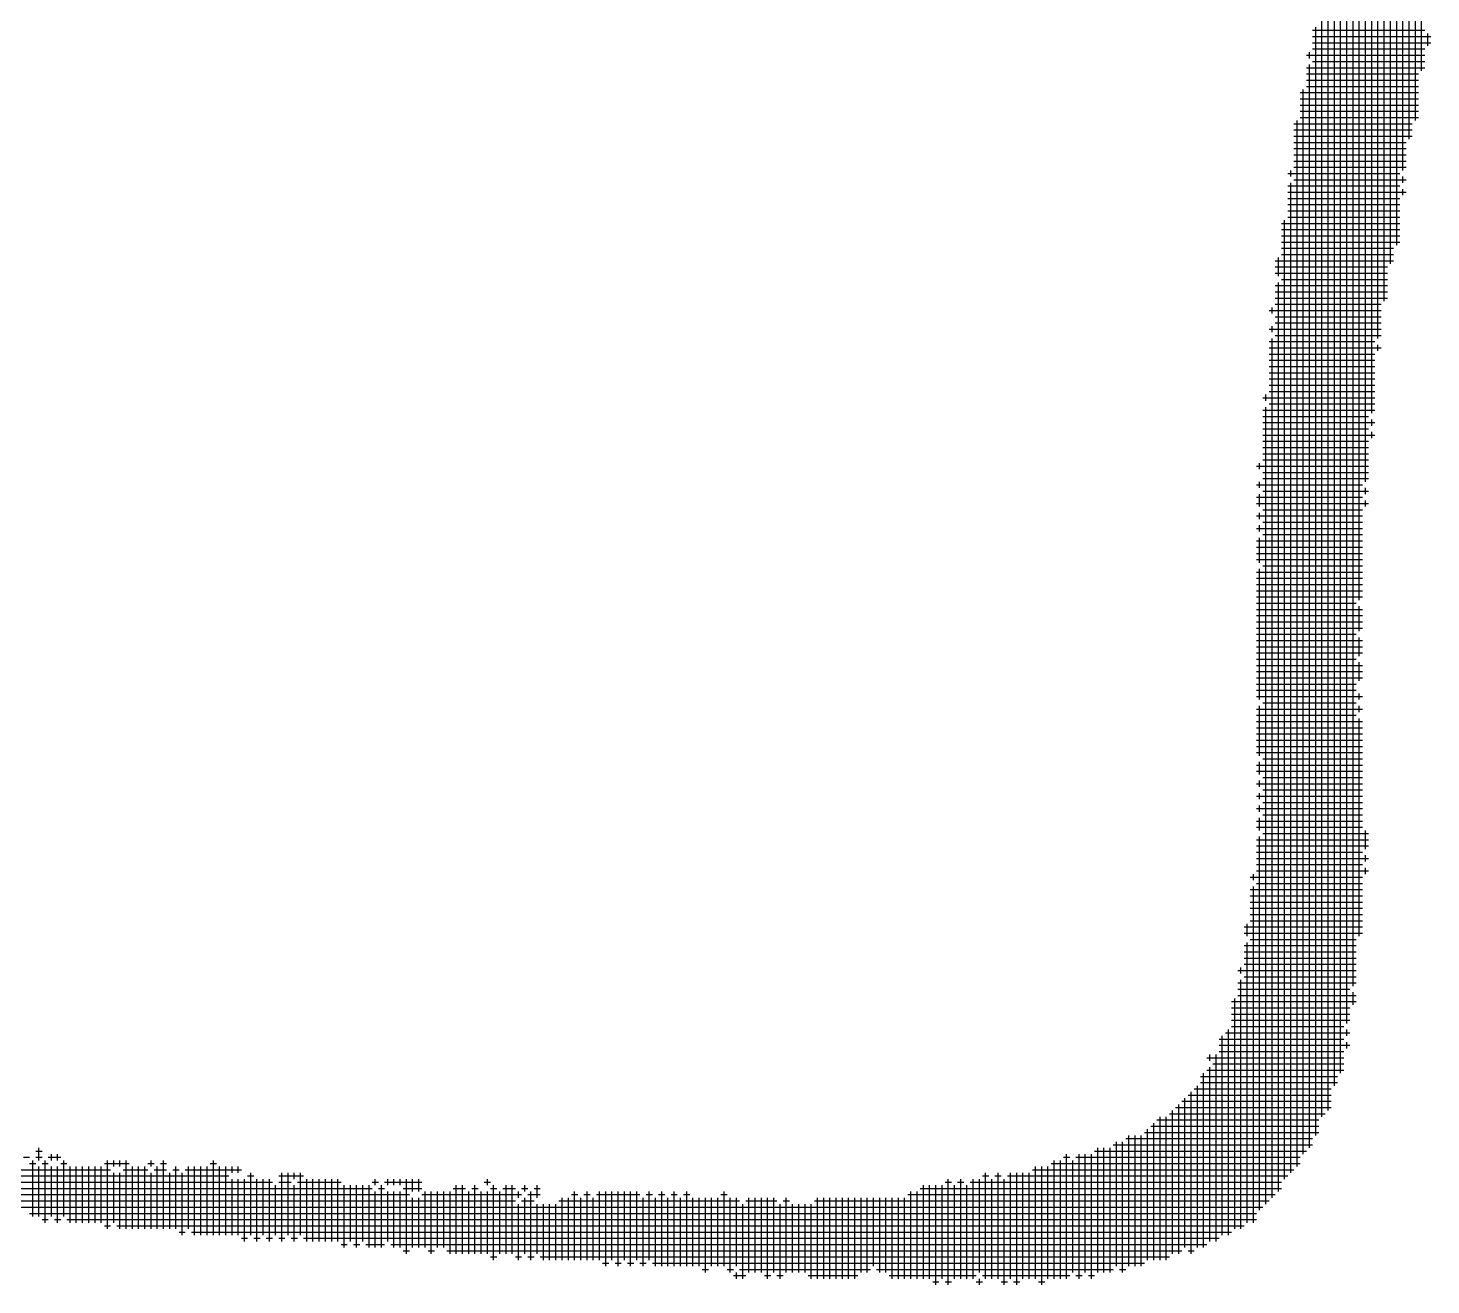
# Model space of a CAD drawing. Header units: feet. Extents: x 0 to 708085, y 0 to 237600.
# Drawn here: x 586074 to 586925, y 10512 to 11275 of the extents above; entities that cross this region are included whole.
import ezdxf

# ---------------------------------------------------------------- set-up
doc = ezdxf.new("R2010")
doc.units = ezdxf.units.FT
doc.header["$LTSCALE"] = 2200
doc.header["$MEASUREMENT"] = 0
doc.layers.add('CX-MISC', color=2, linetype='CONTINUOUS')

msp = doc.modelspace()

# ---------------------------------------------------------------- linework, layer by layer
at = {"layer": 'CX-MISC'}
for p, q in [((586919.62, 11249.5, 9817.04), (586919.62, 11612.38, 9817.04)), ((586915.84, 11219.26, 9817.04), (586915.84, 11597.26, 9817.04)), ((586912.06, 11207.92, 9817.04), (586912.06, 11589.7, 9817.04)), ((586908.28, 11189.02, 9817.04), (586908.28, 11570.8, 9817.04)), ((586904.5, 11143.66, 9817.04), (586904.5, 11559.46, 9817.04)), ((586885.6, 11000.02, 9817.04), (586885.6, 11529.22, 9817.04)), ((586889.38, 11041.6, 9817.04), (586889.38, 11533, 9817.04)), ((586893.16, 11086.96, 9817.04), (586893.16, 11529.22, 9817.04)), ((586896.94, 11109.64, 9817.04), (586896.94, 11533, 9817.04)), ((586900.72, 11132.32, 9817.04), (586900.72, 11536.78, 9817.04)), ((586881.82, 10928.2, 9817.04), (586881.82, 11438.5, 9817.04)), ((586878.04, 10693.84, 9817.04), (586878.04, 11415.82, 9817.04)), ((586874.26, 10671.16, 9817.04), (586874.26, 11396.92, 9817.04)), ((586870.48, 10640.92, 9817.04), (586870.48, 11381.8, 9817.04)), ((586866.7, 10633.36, 9817.04), (586866.7, 11355.34, 9817.04)), ((586862.92, 10618.24, 9817.04), (586862.92, 11332.66, 9817.04)), ((586859.14, 10614.46, 9817.04), (586859.14, 11306.2, 9817.04)), ((586853.47, 11274.07, 9817.04), (586921.51, 11274.07, 9817.04)), ((586855.36, 10603.12, 9817.04), (586855.36, 11275.96, 9817.04)), ((586853.47, 11270.29, 9817.04), (586925.29, 11270.29, 9817.04)), ((586853.47, 11266.51, 9817.04), (586925.29, 11266.51, 9817.04)), ((586923.4, 11264.62, 9817.04), (586923.4, 11272.18, 9817.04)), ((586849.69, 11258.95, 9817.04), (586921.51, 11258.95, 9817.04)), ((586851.58, 11257.06, 9817.04), (586851.58, 11260.84, 9817.04)), ((586853.47, 11262.73, 9817.04), (586921.51, 11262.73, 9817.04)), ((586849.69, 11251.39, 9817.04), (586921.51, 11251.39, 9817.04)), ((586849.69, 11247.61, 9817.04), (586917.73, 11247.61, 9817.04)), ((586851.58, 10595.56, 9817.04), (586851.58, 11253.28, 9817.04)), ((586853.47, 11255.17, 9817.04), (586921.51, 11255.17, 9817.04)), ((586849.69, 11243.83, 9817.04), (586917.73, 11243.83, 9817.04)), ((586849.69, 11240.05, 9817.04), (586917.73, 11240.05, 9817.04)), ((586845.91, 11236.27, 9817.04), (586917.73, 11236.27, 9817.04)), ((586845.91, 11232.49, 9817.04), (586917.73, 11232.49, 9817.04)), ((586847.8, 10591.78, 9817.04), (586847.8, 11238.16, 9817.04)), ((586845.91, 11228.71, 9817.04), (586917.73, 11228.71, 9817.04)), ((586845.91, 11224.93, 9817.04), (586917.73, 11224.93, 9817.04)), ((586842.13, 11217.37, 9817.04), (586913.95, 11217.37, 9817.04)), ((586842.13, 11213.59, 9817.04), (586913.95, 11213.59, 9817.04)), ((586844.02, 10584.22, 9817.04), (586844.02, 11219.26, 9817.04)), ((586845.91, 11221.15, 9817.04), (586917.73, 11221.15, 9817.04)), ((586842.13, 11209.81, 9817.04), (586913.95, 11209.81, 9817.04)), ((586842.13, 11206.03, 9817.04), (586910.17, 11206.03, 9817.04)), ((586842.13, 11202.25, 9817.04), (586910.17, 11202.25, 9817.04)), ((586842.13, 11198.47, 9817.04), (586910.17, 11198.47, 9817.04)), ((586840.24, 11185.24, 9817.04), (586840.24, 11189.02, 9817.04)), ((586842.13, 11194.69, 9817.04), (586910.17, 11194.69, 9817.04)), ((586842.13, 11190.91, 9817.04), (586910.17, 11190.91, 9817.04)), ((586838.35, 11187.13, 9817.04), (586906.39, 11187.13, 9817.04)), ((586838.35, 11179.57, 9817.04), (586906.39, 11179.57, 9817.04)), ((586840.24, 10580.44, 9817.04), (586840.24, 11181.46, 9817.04)), ((586842.13, 11183.35, 9817.04), (586910.17, 11183.35, 9817.04)), ((586908.28, 11181.46, 9817.04), (586908.28, 11185.24, 9817.04)), ((586838.35, 11175.79, 9817.04), (586910.17, 11175.79, 9817.04)), ((586838.35, 11172.01, 9817.04), (586906.39, 11172.01, 9817.04)), ((586908.28, 11173.9, 9817.04), (586908.28, 11177.68, 9817.04)), ((586838.35, 11168.23, 9817.04), (586906.39, 11168.23, 9817.04)), ((586838.35, 11164.45, 9817.04), (586906.39, 11164.45, 9817.04)), ((586834.57, 11156.89, 9817.04), (586906.39, 11156.89, 9817.04)), ((586836.46, 10576.66, 9817.04), (586836.46, 11158.78, 9817.04)), ((586838.35, 11160.67, 9817.04), (586906.39, 11160.67, 9817.04)), ((586834.57, 11153.11, 9817.04), (586906.39, 11153.11, 9817.04)), ((586834.57, 11149.33, 9817.04), (586906.39, 11149.33, 9817.04)), ((586834.57, 11145.55, 9817.04), (586906.39, 11145.55, 9817.04)), ((586834.57, 11141.77, 9817.04), (586902.61, 11141.77, 9817.04)), ((586834.57, 11137.99, 9817.04), (586902.61, 11137.99, 9817.04)), ((586830.79, 11134.21, 9817.04), (586902.61, 11134.21, 9817.04)), ((586830.79, 11130.43, 9817.04), (586898.83, 11130.43, 9817.04)), ((586832.68, 11124.76, 9817.04), (586832.68, 11136.1, 9817.04)), ((586830.79, 11126.65, 9817.04), (586898.83, 11126.65, 9817.04)), ((586832.68, 10569.1, 9817.04), (586832.68, 11120.98, 9817.04)), ((586834.57, 11122.87, 9817.04), (586898.83, 11122.87, 9817.04)), ((586830.79, 11119.09, 9817.04), (586898.83, 11119.09, 9817.04)), ((586830.79, 11115.31, 9817.04), (586898.83, 11115.31, 9817.04)), ((586830.79, 11111.53, 9817.04), (586898.83, 11111.53, 9817.04)), ((586827.01, 11103.97, 9817.04), (586895.05, 11103.97, 9817.04)), ((586828.9, 11102.08, 9817.04), (586828.9, 11105.86, 9817.04)), ((586830.79, 11107.75, 9817.04), (586895.05, 11107.75, 9817.04)), ((586828.9, 11090.74, 9817.04), (586828.9, 11094.52, 9817.04)), ((586830.79, 11100.19, 9817.04), (586895.05, 11100.19, 9817.04)), ((586830.79, 11096.41, 9817.04), (586895.05, 11096.41, 9817.04)), ((586827.01, 11092.63, 9817.04), (586895.05, 11092.63, 9817.04)), ((586828.9, 10565.32, 9817.04), (586828.9, 11086.96, 9817.04)), ((586830.79, 11088.85, 9817.04), (586895.05, 11088.85, 9817.04)), ((586827.01, 11085.07, 9817.04), (586891.27, 11085.07, 9817.04)), ((586827.01, 11081.29, 9817.04), (586895.05, 11081.29, 9817.04)), ((586827.01, 11077.51, 9817.04), (586891.27, 11077.51, 9817.04)), ((586893.16, 11079.4, 9817.04), (586893.16, 11083.18, 9817.04)), ((586827.01, 11073.73, 9817.04), (586891.27, 11073.73, 9817.04)), ((586827.01, 11069.95, 9817.04), (586891.27, 11069.95, 9817.04)), ((586827.01, 11066.17, 9817.04), (586891.27, 11066.17, 9817.04)), ((586827.01, 11062.39, 9817.04), (586891.27, 11062.39, 9817.04)), ((586825.12, 11049.16, 9817.04), (586825.12, 11052.94, 9817.04)), ((586827.01, 11058.61, 9817.04), (586891.27, 11058.61, 9817.04)), ((586827.01, 11054.83, 9817.04), (586891.27, 11054.83, 9817.04)), ((586823.23, 11051.05, 9817.04), (586891.27, 11051.05, 9817.04)), ((586823.23, 11043.49, 9817.04), (586891.27, 11043.49, 9817.04)), ((586825.12, 10561.54, 9817.04), (586825.12, 11045.38, 9817.04)), ((586827.01, 11047.27, 9817.04), (586891.27, 11047.27, 9817.04)), ((586823.23, 11039.71, 9817.04), (586887.49, 11039.71, 9817.04)), ((586823.23, 11035.93, 9817.04), (586891.27, 11035.93, 9817.04)), ((586889.38, 11034.04, 9817.04), (586889.38, 11037.82, 9817.04)), ((586823.23, 11032.15, 9817.04), (586887.49, 11032.15, 9817.04)), ((586823.23, 11028.37, 9817.04), (586891.27, 11028.37, 9817.04)), ((586889.38, 11026.48, 9817.04), (586889.38, 11030.26, 9817.04)), ((586823.23, 11024.59, 9817.04), (586887.49, 11024.59, 9817.04)), ((586823.23, 11020.81, 9817.04), (586887.49, 11020.81, 9817.04)), ((586819.45, 11009.47, 9817.04), (586887.49, 11009.47, 9817.04)), ((586821.34, 11007.58, 9817.04), (586821.34, 11011.36, 9817.04)), ((586823.23, 11017.03, 9817.04), (586887.49, 11017.03, 9817.04)), ((586823.23, 11013.25, 9817.04), (586887.49, 11013.25, 9817.04)), ((586823.23, 11005.69, 9817.04), (586887.49, 11005.69, 9817.04)), ((586823.23, 11001.91, 9817.04), (586887.49, 11001.91, 9817.04)), ((586819.45, 10998.13, 9817.04), (586883.71, 10998.13, 9817.04)), ((586821.34, 10996.24, 9817.04), (586821.34, 11000.02, 9817.04)), ((586821.34, 10984.9, 9817.04), (586821.34, 10992.46, 9817.04)), ((586823.23, 10994.35, 9817.04), (586887.49, 10994.35, 9817.04)), ((586885.6, 10992.46, 9817.04), (586885.6, 10996.24, 9817.04)), ((586819.45, 10990.57, 9817.04), (586883.71, 10990.57, 9817.04)), ((586819.45, 10986.79, 9817.04), (586887.49, 10986.79, 9817.04)), ((586885.6, 10984.9, 9817.04), (586885.6, 10988.68, 9817.04)), ((586819.45, 10979.23, 9817.04), (586883.71, 10979.23, 9817.04)), ((586821.34, 10977.34, 9817.04), (586821.34, 10981.12, 9817.04)), ((586823.23, 10983.01, 9817.04), (586883.71, 10983.01, 9817.04)), ((586823.23, 10975.45, 9817.04), (586883.71, 10975.45, 9817.04)), ((586819.45, 10971.67, 9817.04), (586883.71, 10971.67, 9817.04)), ((586821.34, 10969.78, 9817.04), (586821.34, 10973.56, 9817.04)), ((586823.23, 10967.89, 9817.04), (586883.71, 10967.89, 9817.04)), ((586819.45, 10964.11, 9817.04), (586883.71, 10964.11, 9817.04)), ((586819.45, 10960.33, 9817.04), (586883.71, 10960.33, 9817.04)), ((586821.34, 10950.88, 9817.04), (586821.34, 10966, 9817.04)), ((586819.45, 10956.55, 9817.04), (586883.71, 10956.55, 9817.04)), ((586819.45, 10952.77, 9817.04), (586883.71, 10952.77, 9817.04)), ((586819.45, 10945.21, 9817.04), (586883.71, 10945.21, 9817.04)), ((586819.45, 10941.43, 9817.04), (586883.71, 10941.43, 9817.04)), ((586821.34, 10867.72, 9817.04), (586821.34, 10947.1, 9817.04)), ((586823.23, 10948.99, 9817.04), (586883.71, 10948.99, 9817.04)), ((586819.45, 10937.65, 9817.04), (586883.71, 10937.65, 9817.04)), ((586819.45, 10933.87, 9817.04), (586883.71, 10933.87, 9817.04)), ((586819.45, 10930.09, 9817.04), (586883.71, 10930.09, 9817.04)), ((586819.45, 10926.31, 9817.04), (586879.93, 10926.31, 9817.04)), ((586881.82, 10909.3, 9817.04), (586881.82, 10924.42, 9817.04)), ((586819.45, 10922.53, 9817.04), (586883.71, 10922.53, 9817.04)), ((586819.45, 10918.75, 9817.04), (586883.71, 10918.75, 9817.04)), ((586819.45, 10914.97, 9817.04), (586883.71, 10914.97, 9817.04)), ((586819.45, 10911.19, 9817.04), (586883.71, 10911.19, 9817.04)), ((586819.45, 10907.41, 9817.04), (586879.93, 10907.41, 9817.04)), ((586819.45, 10903.63, 9817.04), (586883.71, 10903.63, 9817.04)), ((586819.45, 10899.85, 9817.04), (586883.71, 10899.85, 9817.04)), ((586881.82, 10894.18, 9817.04), (586881.82, 10905.52, 9817.04)), ((586819.45, 10896.07, 9817.04), (586883.71, 10896.07, 9817.04)), ((586819.45, 10892.29, 9817.04), (586879.93, 10892.29, 9817.04)), ((586881.82, 10879.06, 9817.04), (586881.82, 10890.4, 9817.04)), ((586819.45, 10888.51, 9817.04), (586883.71, 10888.51, 9817.04)), ((586819.45, 10884.73, 9817.04), (586883.71, 10884.73, 9817.04)), ((586819.45, 10880.95, 9817.04), (586883.71, 10880.95, 9817.04)), ((586819.45, 10877.17, 9817.04), (586879.93, 10877.17, 9817.04)), ((586819.45, 10873.39, 9817.04), (586879.93, 10873.39, 9817.04)), ((586819.45, 10869.61, 9817.04), (586883.71, 10869.61, 9817.04)), ((586823.23, 10865.83, 9817.04), (586879.93, 10865.83, 9817.04)), ((586881.82, 10867.72, 9817.04), (586881.82, 10871.5, 9817.04)), ((586819.45, 10862.05, 9817.04), (586883.71, 10862.05, 9817.04)), ((586819.45, 10858.27, 9817.04), (586879.93, 10858.27, 9817.04)), ((586821.34, 10833.7, 9817.04), (586821.34, 10863.94, 9817.04)), ((586881.82, 10860.16, 9817.04), (586881.82, 10863.94, 9817.04)), ((586881.82, 10724.08, 9817.04), (586881.82, 10856.38, 9817.04)), ((586819.45, 10854.49, 9817.04), (586883.71, 10854.49, 9817.04)), ((586819.45, 10850.71, 9817.04), (586883.71, 10850.71, 9817.04)), ((586819.45, 10846.93, 9817.04), (586883.71, 10846.93, 9817.04)), ((586819.45, 10843.15, 9817.04), (586883.71, 10843.15, 9817.04)), ((586819.45, 10839.37, 9817.04), (586883.71, 10839.37, 9817.04)), ((586819.45, 10835.59, 9817.04), (586883.71, 10835.59, 9817.04)), ((586823.23, 10831.81, 9817.04), (586883.71, 10831.81, 9817.04)), ((586819.45, 10828.03, 9817.04), (586883.71, 10828.03, 9817.04)), ((586819.45, 10824.25, 9817.04), (586883.71, 10824.25, 9817.04)), ((586821.34, 10822.36, 9817.04), (586821.34, 10829.92, 9817.04)), ((586819.45, 10816.69, 9817.04), (586883.71, 10816.69, 9817.04)), ((586821.34, 10814.8, 9817.04), (586821.34, 10818.58, 9817.04)), ((586823.23, 10820.47, 9817.04), (586883.71, 10820.47, 9817.04)), ((586819.45, 10809.13, 9817.04), (586883.71, 10809.13, 9817.04)), ((586821.34, 10807.24, 9817.04), (586821.34, 10811.02, 9817.04)), ((586823.23, 10812.91, 9817.04), (586883.71, 10812.91, 9817.04)), ((586823.23, 10805.35, 9817.04), (586883.71, 10805.35, 9817.04)), ((586819.45, 10801.57, 9817.04), (586883.71, 10801.57, 9817.04)), ((586821.34, 10799.68, 9817.04), (586821.34, 10803.46, 9817.04)), ((586823.23, 10797.79, 9817.04), (586883.71, 10797.79, 9817.04)), ((586819.45, 10794.01, 9817.04), (586883.71, 10794.01, 9817.04)), ((586819.45, 10790.23, 9817.04), (586883.71, 10790.23, 9817.04)), ((586821.34, 10788.34, 9817.04), (586821.34, 10795.9, 9817.04)), ((586885.6, 10777, 9817.04), (586885.6, 10788.34, 9817.04)), ((586819.45, 10782.67, 9817.04), (586887.49, 10782.67, 9817.04)), ((586821.34, 10557.76, 9817.04), (586821.34, 10784.56, 9817.04)), ((586823.23, 10786.45, 9817.04), (586887.49, 10786.45, 9817.04)), ((586819.45, 10778.89, 9817.04), (586887.49, 10778.89, 9817.04)), ((586819.45, 10775.11, 9817.04), (586883.71, 10775.11, 9817.04)), ((586819.45, 10771.33, 9817.04), (586887.49, 10771.33, 9817.04)), ((586885.6, 10769.44, 9817.04), (586885.6, 10773.22, 9817.04)), ((586819.45, 10767.55, 9817.04), (586883.71, 10767.55, 9817.04)), ((586819.45, 10763.77, 9817.04), (586887.49, 10763.77, 9817.04)), ((586885.6, 10761.88, 9817.04), (586885.6, 10765.66, 9817.04)), ((586815.67, 10759.99, 9817.04), (586883.71, 10759.99, 9817.04)), ((586817.56, 10758.1, 9817.04), (586817.56, 10761.88, 9817.04)), ((586817.56, 10550.2, 9817.04), (586817.56, 10754.32, 9817.04)), ((586819.45, 10756.21, 9817.04), (586883.71, 10756.21, 9817.04)), ((586815.67, 10752.43, 9817.04), (586883.71, 10752.43, 9817.04)), ((586815.67, 10748.65, 9817.04), (586883.71, 10748.65, 9817.04)), ((586815.67, 10744.87, 9817.04), (586883.71, 10744.87, 9817.04)), ((586815.67, 10741.09, 9817.04), (586883.71, 10741.09, 9817.04)), ((586815.67, 10737.31, 9817.04), (586883.71, 10737.31, 9817.04)), ((586811.89, 10729.75, 9817.04), (586883.71, 10729.75, 9817.04)), ((586813.78, 10724.08, 9817.04), (586813.78, 10731.64, 9817.04)), ((586815.67, 10733.53, 9817.04), (586883.71, 10733.53, 9817.04)), ((586811.89, 10725.97, 9817.04), (586883.71, 10725.97, 9817.04)), ((586813.78, 10550.2, 9817.04), (586813.78, 10720.3, 9817.04)), ((586815.67, 10722.19, 9817.04), (586879.93, 10722.19, 9817.04)), ((586811.89, 10718.41, 9817.04), (586879.93, 10718.41, 9817.04)), ((586811.89, 10714.63, 9817.04), (586879.93, 10714.63, 9817.04)), ((586808.11, 10703.29, 9817.04), (586879.93, 10703.29, 9817.04)), ((586810, 10701.4, 9817.04), (586810, 10705.18, 9817.04)), ((586811.89, 10710.85, 9817.04), (586879.93, 10710.85, 9817.04)), ((586811.89, 10707.07, 9817.04), (586879.93, 10707.07, 9817.04)), ((586808.11, 10695.73, 9817.04), (586879.93, 10695.73, 9817.04)), ((586810, 10546.42, 9817.04), (586810, 10697.62, 9817.04)), ((586811.89, 10699.51, 9817.04), (586879.93, 10699.51, 9817.04)), ((586806.22, 10546.42, 9817.04), (586806.22, 10686.28, 9817.04)), ((586808.11, 10691.95, 9817.04), (586876.15, 10691.95, 9817.04)), ((586808.11, 10688.17, 9817.04), (586879.93, 10688.17, 9817.04)), ((586878.04, 10682.5, 9817.04), (586878.04, 10690.06, 9817.04)), ((586804.33, 10684.39, 9817.04), (586879.93, 10684.39, 9817.04)), ((586804.33, 10680.61, 9817.04), (586876.15, 10680.61, 9817.04)), ((586804.33, 10676.83, 9817.04), (586876.15, 10676.83, 9817.04)), ((586804.33, 10673.05, 9817.04), (586876.15, 10673.05, 9817.04)), ((586804.33, 10669.27, 9817.04), (586872.37, 10669.27, 9817.04)), ((586796.77, 10661.71, 9817.04), (586872.37, 10661.71, 9817.04)), ((586798.66, 10542.64, 9817.04), (586798.66, 10663.6, 9817.04)), ((586800.55, 10665.49, 9817.04), (586876.15, 10665.49, 9817.04)), ((586802.44, 10542.64, 9817.04), (586802.44, 10667.38, 9817.04)), ((586874.26, 10663.6, 9817.04), (586874.26, 10667.38, 9817.04)), ((586791.1, 10648.48, 9817.04), (586791.1, 10652.26, 9817.04)), ((586794.88, 10538.86, 9817.04), (586794.88, 10652.26, 9817.04)), ((586796.77, 10657.93, 9817.04), (586876.15, 10657.93, 9817.04)), ((586796.77, 10654.15, 9817.04), (586872.37, 10654.15, 9817.04)), ((586874.26, 10656.04, 9817.04), (586874.26, 10659.82, 9817.04)), ((586789.21, 10650.37, 9817.04), (586872.37, 10650.37, 9817.04)), ((586791.1, 10538.86, 9817.04), (586791.1, 10644.7, 9817.04)), ((586792.99, 10646.59, 9817.04), (586872.37, 10646.59, 9817.04)), ((586785.43, 10639.03, 9817.04), (586868.59, 10639.03, 9817.04)), ((586785.43, 10635.25, 9817.04), (586868.59, 10635.25, 9817.04)), ((586787.32, 10535.08, 9817.04), (586787.32, 10640.92, 9817.04)), ((586789.21, 10642.81, 9817.04), (586872.37, 10642.81, 9817.04)), ((586777.87, 10627.69, 9817.04), (586864.81, 10627.69, 9817.04)), ((586779.76, 10531.3, 9817.04), (586779.76, 10629.58, 9817.04)), ((586781.65, 10631.47, 9817.04), (586864.81, 10631.47, 9817.04)), ((586783.54, 10535.08, 9817.04), (586783.54, 10633.36, 9817.04)), ((586768.42, 10531.3, 9817.04), (586768.42, 10618.24, 9817.04)), ((586770.31, 10620.13, 9817.04), (586864.81, 10620.13, 9817.04)), ((586772.2, 10531.3, 9817.04), (586772.2, 10622.02, 9817.04)), ((586774.09, 10623.91, 9817.04), (586864.81, 10623.91, 9817.04)), ((586775.98, 10535.08, 9817.04), (586775.98, 10625.8, 9817.04)), ((586757.08, 10527.52, 9817.04), (586757.08, 10610.68, 9817.04)), ((586758.97, 10612.57, 9817.04), (586857.25, 10612.57, 9817.04)), ((586760.86, 10527.52, 9817.04), (586760.86, 10614.46, 9817.04)), ((586764.64, 10527.52, 9817.04), (586764.64, 10614.46, 9817.04)), ((586766.53, 10616.35, 9817.04), (586861.03, 10616.35, 9817.04)), ((586740.07, 10601.23, 9817.04), (586853.47, 10601.23, 9817.04)), ((586741.96, 10523.74, 9817.04), (586741.96, 10603.12, 9817.04)), ((586745.74, 10523.74, 9817.04), (586745.74, 10603.12, 9817.04)), ((586749.52, 10523.74, 9817.04), (586749.52, 10603.12, 9817.04)), ((586751.41, 10605.01, 9817.04), (586857.25, 10605.01, 9817.04)), ((586753.3, 10527.52, 9817.04), (586753.3, 10606.9, 9817.04)), ((586755.19, 10608.79, 9817.04), (586857.25, 10608.79, 9817.04)), ((586078.57, 10593.67, 9817.04), (586082.35, 10593.67, 9817.04)), ((586080.46, 10588, 9817.04), (586080.46, 10595.56, 9817.04)), ((586721.17, 10593.67, 9817.04), (586849.69, 10593.67, 9817.04)), ((586723.06, 10519.96, 9817.04), (586723.06, 10595.56, 9817.04)), ((586726.84, 10519.96, 9817.04), (586726.84, 10595.56, 9817.04)), ((586730.62, 10519.96, 9817.04), (586730.62, 10595.56, 9817.04)), ((586732.51, 10597.45, 9817.04), (586853.47, 10597.45, 9817.04)), ((586734.4, 10523.74, 9817.04), (586734.4, 10599.34, 9817.04)), ((586738.18, 10519.96, 9817.04), (586738.18, 10599.34, 9817.04)), ((586071.01, 10589.89, 9817.04), (586074.79, 10589.89, 9817.04)), ((586074.79, 10586.11, 9817.04), (586078.57, 10586.11, 9817.04)), ((586076.68, 10553.98, 9817.04), (586076.68, 10588, 9817.04)), ((586078.57, 10589.89, 9817.04), (586082.35, 10589.89, 9817.04)), ((586080.46, 10553.98, 9817.04), (586080.46, 10584.22, 9817.04)), ((586082.35, 10586.11, 9817.04), (586086.13, 10586.11, 9817.04)), ((586084.24, 10550.2, 9817.04), (586084.24, 10588, 9817.04)), ((586086.13, 10589.89, 9817.04), (586093.69, 10589.89, 9817.04)), ((586088.02, 10588, 9817.04), (586088.02, 10591.78, 9817.04)), ((586088.02, 10553.98, 9817.04), (586088.02, 10584.22, 9817.04)), ((586091.8, 10588, 9817.04), (586091.8, 10591.78, 9817.04)), ((586091.8, 10550.2, 9817.04), (586091.8, 10584.22, 9817.04)), ((586093.69, 10586.11, 9817.04), (586097.47, 10586.11, 9817.04)), ((586095.58, 10553.98, 9817.04), (586095.58, 10588, 9817.04)), ((586099.36, 10550.2, 9817.04), (586099.36, 10584.22, 9817.04)), ((586103.14, 10550.2, 9817.04), (586103.14, 10584.22, 9817.04)), ((586106.92, 10550.2, 9817.04), (586106.92, 10584.22, 9817.04)), ((586110.7, 10550.2, 9817.04), (586110.7, 10584.22, 9817.04)), ((586114.48, 10550.2, 9817.04), (586114.48, 10584.22, 9817.04)), ((586118.26, 10550.2, 9817.04), (586118.26, 10584.22, 9817.04)), ((586120.15, 10586.11, 9817.04), (586135.27, 10586.11, 9817.04)), ((586122.04, 10546.42, 9817.04), (586122.04, 10588, 9817.04)), ((586125.82, 10584.22, 9817.04), (586125.82, 10588, 9817.04)), ((586129.6, 10584.22, 9817.04), (586129.6, 10588, 9817.04)), ((586133.38, 10546.42, 9817.04), (586133.38, 10588, 9817.04)), ((586137.16, 10546.42, 9817.04), (586137.16, 10584.22, 9817.04)), ((586140.94, 10546.42, 9817.04), (586140.94, 10584.22, 9817.04)), ((586144.72, 10546.42, 9817.04), (586144.72, 10584.22, 9817.04)), ((586146.61, 10586.11, 9817.04), (586150.39, 10586.11, 9817.04)), ((586148.5, 10584.22, 9817.04), (586148.5, 10588, 9817.04)), ((586152.28, 10546.42, 9817.04), (586152.28, 10584.22, 9817.04)), ((586154.17, 10586.11, 9817.04), (586157.95, 10586.11, 9817.04)), ((586156.06, 10546.42, 9817.04), (586156.06, 10588, 9817.04)), ((586163.62, 10546.42, 9817.04), (586163.62, 10584.22, 9817.04)), ((586171.18, 10546.42, 9817.04), (586171.18, 10584.22, 9817.04)), ((586174.96, 10542.64, 9817.04), (586174.96, 10584.22, 9817.04)), ((586178.74, 10542.64, 9817.04), (586178.74, 10584.22, 9817.04)), ((586182.52, 10542.64, 9817.04), (586182.52, 10584.22, 9817.04)), ((586184.41, 10586.11, 9817.04), (586188.19, 10586.11, 9817.04)), ((586186.3, 10542.64, 9817.04), (586186.3, 10588, 9817.04)), ((586190.08, 10542.64, 9817.04), (586190.08, 10584.22, 9817.04)), ((586193.86, 10542.64, 9817.04), (586193.86, 10584.22, 9817.04)), ((586197.64, 10580.44, 9817.04), (586197.64, 10584.22, 9817.04)), ((586201.42, 10580.44, 9817.04), (586201.42, 10584.22, 9817.04)), ((586685.26, 10516.18, 9817.04), (586685.26, 10584.22, 9817.04)), ((586689.04, 10512.4, 9817.04), (586689.04, 10584.22, 9817.04)), ((586692.82, 10516.18, 9817.04), (586692.82, 10584.22, 9817.04)), ((586694.71, 10586.11, 9817.04), (586845.91, 10586.11, 9817.04)), ((586696.6, 10516.18, 9817.04), (586696.6, 10588, 9817.04)), ((586700.38, 10516.18, 9817.04), (586700.38, 10588, 9817.04)), ((586702.27, 10589.89, 9817.04), (586706.05, 10589.89, 9817.04)), ((586704.16, 10516.18, 9817.04), (586704.16, 10591.78, 9817.04)), ((586707.94, 10519.96, 9817.04), (586707.94, 10588, 9817.04)), ((586709.83, 10589.89, 9817.04), (586845.91, 10589.89, 9817.04)), ((586711.72, 10516.18, 9817.04), (586711.72, 10591.78, 9817.04)), ((586715.5, 10519.96, 9817.04), (586715.5, 10591.78, 9817.04)), ((586719.28, 10516.18, 9817.04), (586719.28, 10591.78, 9817.04)), ((585810.19, 10582.33, 9817.04), (586123.93, 10582.33, 9817.04)), ((585878.23, 10578.55, 9817.04), (586195.75, 10578.55, 9817.04)), ((586125.82, 10550.2, 9817.04), (586125.82, 10580.44, 9817.04)), ((586129.6, 10546.42, 9817.04), (586129.6, 10580.44, 9817.04)), ((586131.49, 10582.33, 9817.04), (586146.61, 10582.33, 9817.04)), ((586148.5, 10546.42, 9817.04), (586148.5, 10580.44, 9817.04)), ((586150.39, 10582.33, 9817.04), (586157.95, 10582.33, 9817.04)), ((586159.84, 10546.42, 9817.04), (586159.84, 10580.44, 9817.04)), ((586161.73, 10582.33, 9817.04), (586165.51, 10582.33, 9817.04)), ((586167.4, 10542.64, 9817.04), (586167.4, 10580.44, 9817.04)), ((586169.29, 10582.33, 9817.04), (586203.31, 10582.33, 9817.04)), ((586197.64, 10542.64, 9817.04), (586197.64, 10576.66, 9817.04)), ((586201.42, 10542.64, 9817.04), (586201.42, 10576.66, 9817.04)), ((586205.2, 10538.86, 9817.04), (586205.2, 10576.66, 9817.04)), ((586207.09, 10578.55, 9817.04), (586210.87, 10578.55, 9817.04)), ((586208.98, 10542.64, 9817.04), (586208.98, 10580.44, 9817.04)), ((586212.76, 10538.86, 9817.04), (586212.76, 10576.66, 9817.04)), ((586216.54, 10542.64, 9817.04), (586216.54, 10576.66, 9817.04)), ((586220.32, 10538.86, 9817.04), (586220.32, 10576.66, 9817.04)), ((586225.99, 10578.55, 9817.04), (586241.11, 10578.55, 9817.04)), ((586227.88, 10538.86, 9817.04), (586227.88, 10580.44, 9817.04)), ((586231.66, 10542.64, 9817.04), (586231.66, 10580.44, 9817.04)), ((586235.44, 10576.66, 9817.04), (586235.44, 10580.44, 9817.04)), ((586239.22, 10542.64, 9817.04), (586239.22, 10580.44, 9817.04)), ((586243, 10538.86, 9817.04), (586243, 10576.66, 9817.04)), ((586246.78, 10538.86, 9817.04), (586246.78, 10576.66, 9817.04)), ((586250.56, 10538.86, 9817.04), (586250.56, 10576.66, 9817.04)), ((586254.34, 10538.86, 9817.04), (586254.34, 10576.66, 9817.04)), ((586258.12, 10538.86, 9817.04), (586258.12, 10576.66, 9817.04)), ((586261.9, 10538.86, 9817.04), (586261.9, 10576.66, 9817.04)), ((586284.58, 10572.88, 9817.04), (586284.58, 10576.66, 9817.04)), ((586292.14, 10572.88, 9817.04), (586292.14, 10576.66, 9817.04)), ((586295.92, 10572.88, 9817.04), (586295.92, 10576.66, 9817.04)), ((586299.7, 10572.88, 9817.04), (586299.7, 10576.66, 9817.04)), ((586303.48, 10531.3, 9817.04), (586303.48, 10576.66, 9817.04)), ((586307.26, 10569.1, 9817.04), (586307.26, 10576.66, 9817.04)), ((586311.04, 10569.1, 9817.04), (586311.04, 10576.66, 9817.04)), ((586352.62, 10572.88, 9817.04), (586352.62, 10576.66, 9817.04)), ((586632.34, 10512.4, 9817.04), (586632.34, 10576.66, 9817.04)), ((586639.9, 10516.18, 9817.04), (586639.9, 10576.66, 9817.04)), ((586647.46, 10516.18, 9817.04), (586647.46, 10576.66, 9817.04)), ((586651.24, 10519.96, 9817.04), (586651.24, 10576.66, 9817.04)), ((586653.13, 10578.55, 9817.04), (586656.91, 10578.55, 9817.04)), ((586655.02, 10516.18, 9817.04), (586655.02, 10580.44, 9817.04)), ((586658.8, 10516.18, 9817.04), (586658.8, 10576.66, 9817.04)), ((586660.69, 10578.55, 9817.04), (586664.47, 10578.55, 9817.04)), ((586662.58, 10516.18, 9817.04), (586662.58, 10580.44, 9817.04)), ((586666.36, 10512.4, 9817.04), (586666.36, 10576.66, 9817.04)), ((586668.25, 10578.55, 9817.04), (586838.35, 10578.55, 9817.04)), ((586670.14, 10516.18, 9817.04), (586670.14, 10580.44, 9817.04)), ((586673.92, 10512.4, 9817.04), (586673.92, 10580.44, 9817.04)), ((586677.7, 10516.18, 9817.04), (586677.7, 10580.44, 9817.04)), ((586681.48, 10516.18, 9817.04), (586681.48, 10580.44, 9817.04)), ((586683.37, 10582.33, 9817.04), (586842.13, 10582.33, 9817.04)), ((585878.23, 10574.77, 9817.04), (586222.21, 10574.77, 9817.04)), ((585923.59, 10567.21, 9817.04), (586305.37, 10567.21, 9817.04)), ((585946.27, 10570.99, 9817.04), (586282.69, 10570.99, 9817.04)), ((586224.1, 10542.64, 9817.04), (586224.1, 10572.88, 9817.04)), ((586225.99, 10574.77, 9817.04), (586233.55, 10574.77, 9817.04)), ((586235.44, 10538.86, 9817.04), (586235.44, 10572.88, 9817.04)), ((586237.33, 10574.77, 9817.04), (586263.79, 10574.77, 9817.04)), ((586265.68, 10535.08, 9817.04), (586265.68, 10572.88, 9817.04)), ((586269.46, 10538.86, 9817.04), (586269.46, 10572.88, 9817.04)), ((586273.24, 10535.08, 9817.04), (586273.24, 10572.88, 9817.04)), ((586277.02, 10538.86, 9817.04), (586277.02, 10572.88, 9817.04)), ((586280.8, 10535.08, 9817.04), (586280.8, 10572.88, 9817.04)), ((586282.69, 10574.77, 9817.04), (586286.47, 10574.77, 9817.04)), ((586284.58, 10535.08, 9817.04), (586284.58, 10569.1, 9817.04)), ((586286.47, 10570.99, 9817.04), (586290.25, 10570.99, 9817.04)), ((586288.36, 10535.08, 9817.04), (586288.36, 10572.88, 9817.04)), ((586290.25, 10574.77, 9817.04), (586312.93, 10574.77, 9817.04)), ((586292.14, 10538.86, 9817.04), (586292.14, 10569.1, 9817.04)), ((586295.92, 10535.08, 9817.04), (586295.92, 10569.1, 9817.04)), ((586299.7, 10535.08, 9817.04), (586299.7, 10569.1, 9817.04)), ((586301.59, 10570.99, 9817.04), (586312.93, 10570.99, 9817.04)), ((586312.93, 10567.21, 9817.04), (586373.41, 10567.21, 9817.04)), ((586314.82, 10535.08, 9817.04), (586314.82, 10569.1, 9817.04)), ((586318.6, 10531.3, 9817.04), (586318.6, 10569.1, 9817.04)), ((586322.38, 10535.08, 9817.04), (586322.38, 10569.1, 9817.04)), ((586326.16, 10535.08, 9817.04), (586326.16, 10569.1, 9817.04)), ((586329.94, 10531.3, 9817.04), (586329.94, 10569.1, 9817.04)), ((586331.83, 10570.99, 9817.04), (586339.39, 10570.99, 9817.04)), ((586333.72, 10531.3, 9817.04), (586333.72, 10572.88, 9817.04)), ((586337.5, 10531.3, 9817.04), (586337.5, 10572.88, 9817.04)), ((586341.28, 10531.3, 9817.04), (586341.28, 10569.1, 9817.04)), ((586343.17, 10570.99, 9817.04), (586346.95, 10570.99, 9817.04)), ((586345.06, 10531.3, 9817.04), (586345.06, 10572.88, 9817.04)), ((586348.84, 10531.3, 9817.04), (586348.84, 10569.1, 9817.04)), ((586350.73, 10574.77, 9817.04), (586354.51, 10574.77, 9817.04)), ((586352.62, 10531.3, 9817.04), (586352.62, 10569.1, 9817.04)), ((586354.51, 10570.99, 9817.04), (586358.29, 10570.99, 9817.04)), ((586356.4, 10527.52, 9817.04), (586356.4, 10572.88, 9817.04)), ((586360.18, 10531.3, 9817.04), (586360.18, 10569.1, 9817.04)), ((586362.07, 10570.99, 9817.04), (586369.63, 10570.99, 9817.04)), ((586363.96, 10531.3, 9817.04), (586363.96, 10572.88, 9817.04)), ((586367.74, 10531.3, 9817.04), (586367.74, 10572.88, 9817.04)), ((586371.52, 10565.32, 9817.04), (586371.52, 10569.1, 9817.04)), ((586373.41, 10570.99, 9817.04), (586377.19, 10570.99, 9817.04)), ((586375.3, 10569.1, 9817.04), (586375.3, 10572.88, 9817.04)), ((586377.19, 10567.21, 9817.04), (586384.75, 10567.21, 9817.04)), ((586379.08, 10527.52, 9817.04), (586379.08, 10569.1, 9817.04)), ((586380.97, 10570.99, 9817.04), (586384.75, 10570.99, 9817.04)), ((586382.86, 10565.32, 9817.04), (586382.86, 10572.88, 9817.04)), ((586403.65, 10567.21, 9817.04), (586407.43, 10567.21, 9817.04)), ((586405.54, 10527.52, 9817.04), (586405.54, 10569.1, 9817.04)), ((586411.21, 10567.21, 9817.04), (586414.99, 10567.21, 9817.04)), ((586413.1, 10527.52, 9817.04), (586413.1, 10569.1, 9817.04)), ((586418.77, 10567.21, 9817.04), (586445.23, 10567.21, 9817.04)), ((586420.66, 10527.52, 9817.04), (586420.66, 10569.1, 9817.04)), ((586424.44, 10523.74, 9817.04), (586424.44, 10569.1, 9817.04)), ((586428.22, 10527.52, 9817.04), (586428.22, 10569.1, 9817.04)), ((586432, 10523.74, 9817.04), (586432, 10569.1, 9817.04)), ((586435.78, 10527.52, 9817.04), (586435.78, 10569.1, 9817.04)), ((586439.56, 10523.74, 9817.04), (586439.56, 10569.1, 9817.04)), ((586443.34, 10527.52, 9817.04), (586443.34, 10569.1, 9817.04)), ((586449.01, 10567.21, 9817.04), (586452.79, 10567.21, 9817.04)), ((586450.9, 10527.52, 9817.04), (586450.9, 10569.1, 9817.04)), ((586456.57, 10567.21, 9817.04), (586460.35, 10567.21, 9817.04)), ((586458.46, 10523.74, 9817.04), (586458.46, 10569.1, 9817.04)), ((586464.13, 10567.21, 9817.04), (586467.91, 10567.21, 9817.04)), ((586466.02, 10523.74, 9817.04), (586466.02, 10569.1, 9817.04)), ((586471.69, 10567.21, 9817.04), (586475.47, 10567.21, 9817.04)), ((586473.58, 10523.74, 9817.04), (586473.58, 10569.1, 9817.04)), ((586494.37, 10567.21, 9817.04), (586498.15, 10567.21, 9817.04)), ((586496.26, 10523.74, 9817.04), (586496.26, 10569.1, 9817.04)), ((586607.77, 10567.21, 9817.04), (586830.79, 10567.21, 9817.04)), ((586609.66, 10516.18, 9817.04), (586609.66, 10569.1, 9817.04)), ((586613.44, 10516.18, 9817.04), (586613.44, 10569.1, 9817.04)), ((586615.33, 10570.99, 9817.04), (586834.57, 10570.99, 9817.04)), ((586617.22, 10516.18, 9817.04), (586617.22, 10572.88, 9817.04)), ((586621, 10516.18, 9817.04), (586621, 10572.88, 9817.04)), ((586624.78, 10512.4, 9817.04), (586624.78, 10572.88, 9817.04)), ((586628.56, 10516.18, 9817.04), (586628.56, 10572.88, 9817.04)), ((586630.45, 10574.77, 9817.04), (586634.23, 10574.77, 9817.04)), ((586636.12, 10516.18, 9817.04), (586636.12, 10572.88, 9817.04)), ((586638.01, 10574.77, 9817.04), (586641.79, 10574.77, 9817.04)), ((586643.68, 10516.18, 9817.04), (586643.68, 10572.88, 9817.04)), ((586645.57, 10574.77, 9817.04), (586834.57, 10574.77, 9817.04)), ((585984.07, 10563.43, 9817.04), (586369.63, 10563.43, 9817.04)), ((586006.75, 10559.65, 9817.04), (586823.23, 10559.65, 9817.04)), ((586307.26, 10535.08, 9817.04), (586307.26, 10565.32, 9817.04)), ((586311.04, 10535.08, 9817.04), (586311.04, 10565.32, 9817.04)), ((586371.52, 10527.52, 9817.04), (586371.52, 10561.54, 9817.04)), ((586373.41, 10563.43, 9817.04), (586380.97, 10563.43, 9817.04)), ((586375.3, 10531.3, 9817.04), (586375.3, 10565.32, 9817.04)), ((586382.86, 10531.3, 9817.04), (586382.86, 10561.54, 9817.04)), ((586386.64, 10527.52, 9817.04), (586386.64, 10561.54, 9817.04)), ((586390.42, 10527.52, 9817.04), (586390.42, 10561.54, 9817.04)), ((586394.2, 10527.52, 9817.04), (586394.2, 10561.54, 9817.04)), ((586396.09, 10563.43, 9817.04), (586505.71, 10563.43, 9817.04)), ((586397.98, 10527.52, 9817.04), (586397.98, 10565.32, 9817.04)), ((586401.76, 10527.52, 9817.04), (586401.76, 10565.32, 9817.04)), ((586409.32, 10527.52, 9817.04), (586409.32, 10565.32, 9817.04)), ((586416.88, 10527.52, 9817.04), (586416.88, 10565.32, 9817.04)), ((586447.12, 10523.74, 9817.04), (586447.12, 10565.32, 9817.04)), ((586454.68, 10523.74, 9817.04), (586454.68, 10565.32, 9817.04)), ((586462.24, 10523.74, 9817.04), (586462.24, 10565.32, 9817.04)), ((586469.8, 10523.74, 9817.04), (586469.8, 10565.32, 9817.04)), ((586477.36, 10523.74, 9817.04), (586477.36, 10565.32, 9817.04)), ((586481.14, 10523.74, 9817.04), (586481.14, 10565.32, 9817.04)), ((586484.92, 10519.96, 9817.04), (586484.92, 10565.32, 9817.04)), ((586488.7, 10523.74, 9817.04), (586488.7, 10565.32, 9817.04)), ((586492.48, 10523.74, 9817.04), (586492.48, 10565.32, 9817.04)), ((586500.04, 10519.96, 9817.04), (586500.04, 10565.32, 9817.04)), ((586503.82, 10523.74, 9817.04), (586503.82, 10565.32, 9817.04)), ((586507.6, 10516.18, 9817.04), (586507.6, 10561.54, 9817.04)), ((586509.49, 10563.43, 9817.04), (586528.39, 10563.43, 9817.04)), ((586511.38, 10519.96, 9817.04), (586511.38, 10565.32, 9817.04)), ((586515.16, 10519.96, 9817.04), (586515.16, 10565.32, 9817.04)), ((586518.94, 10519.96, 9817.04), (586518.94, 10565.32, 9817.04)), ((586522.72, 10516.18, 9817.04), (586522.72, 10565.32, 9817.04)), ((586526.5, 10519.96, 9817.04), (586526.5, 10565.32, 9817.04)), ((586530.28, 10516.18, 9817.04), (586530.28, 10561.54, 9817.04)), ((586532.17, 10563.43, 9817.04), (586535.95, 10563.43, 9817.04)), ((586534.06, 10519.96, 9817.04), (586534.06, 10565.32, 9817.04)), ((586537.84, 10519.96, 9817.04), (586537.84, 10561.54, 9817.04)), ((586541.62, 10519.96, 9817.04), (586541.62, 10561.54, 9817.04)), ((586545.4, 10519.96, 9817.04), (586545.4, 10561.54, 9817.04)), ((586549.18, 10516.18, 9817.04), (586549.18, 10561.54, 9817.04)), ((586551.07, 10563.43, 9817.04), (586827.01, 10563.43, 9817.04)), ((586552.96, 10516.18, 9817.04), (586552.96, 10565.32, 9817.04)), ((586556.74, 10516.18, 9817.04), (586556.74, 10565.32, 9817.04)), ((586560.52, 10516.18, 9817.04), (586560.52, 10565.32, 9817.04)), ((586564.3, 10516.18, 9817.04), (586564.3, 10565.32, 9817.04)), ((586568.08, 10516.18, 9817.04), (586568.08, 10565.32, 9817.04)), ((586571.86, 10516.18, 9817.04), (586571.86, 10565.32, 9817.04)), ((586575.64, 10516.18, 9817.04), (586575.64, 10565.32, 9817.04)), ((586579.42, 10519.96, 9817.04), (586579.42, 10565.32, 9817.04)), ((586583.2, 10519.96, 9817.04), (586583.2, 10565.32, 9817.04)), ((586586.98, 10523.74, 9817.04), (586586.98, 10565.32, 9817.04)), ((586590.76, 10519.96, 9817.04), (586590.76, 10565.32, 9817.04)), ((586594.54, 10519.96, 9817.04), (586594.54, 10565.32, 9817.04)), ((586598.32, 10516.18, 9817.04), (586598.32, 10565.32, 9817.04)), ((586602.1, 10516.18, 9817.04), (586602.1, 10565.32, 9817.04)), ((586605.88, 10516.18, 9817.04), (586605.88, 10565.32, 9817.04)), ((586074.79, 10555.87, 9817.04), (586819.45, 10555.87, 9817.04)), ((586082.35, 10552.09, 9817.04), (586086.13, 10552.09, 9817.04)), ((586089.91, 10552.09, 9817.04), (586093.69, 10552.09, 9817.04)), ((586097.47, 10552.09, 9817.04), (586819.45, 10552.09, 9817.04)), ((586120.15, 10548.31, 9817.04), (586123.93, 10548.31, 9817.04)), ((586127.71, 10548.31, 9817.04), (586811.89, 10548.31, 9817.04)), ((586165.51, 10544.53, 9817.04), (586169.29, 10544.53, 9817.04)), ((586173.07, 10544.53, 9817.04), (586804.33, 10544.53, 9817.04)), ((586203.31, 10540.75, 9817.04), (586207.09, 10540.75, 9817.04)), ((586210.87, 10540.75, 9817.04), (586214.65, 10540.75, 9817.04)), ((586218.43, 10540.75, 9817.04), (586222.21, 10540.75, 9817.04)), ((586225.99, 10540.75, 9817.04), (586229.77, 10540.75, 9817.04)), ((586233.55, 10540.75, 9817.04), (586237.33, 10540.75, 9817.04)), ((586241.11, 10540.75, 9817.04), (586796.77, 10540.75, 9817.04)), ((586263.79, 10536.97, 9817.04), (586267.57, 10536.97, 9817.04)), ((586271.35, 10536.97, 9817.04), (586275.13, 10536.97, 9817.04)), ((586278.91, 10536.97, 9817.04), (586290.25, 10536.97, 9817.04)), ((586294.03, 10536.97, 9817.04), (586789.21, 10536.97, 9817.04)), ((586301.59, 10533.19, 9817.04), (586305.37, 10533.19, 9817.04)), ((586316.71, 10533.19, 9817.04), (586320.49, 10533.19, 9817.04)), ((586328.05, 10533.19, 9817.04), (586774.09, 10533.19, 9817.04)), ((586777.87, 10533.19, 9817.04), (586781.65, 10533.19, 9817.04)), ((586354.51, 10529.41, 9817.04), (586358.29, 10529.41, 9817.04)), ((586369.63, 10529.41, 9817.04), (586373.41, 10529.41, 9817.04)), ((586377.19, 10529.41, 9817.04), (586380.97, 10529.41, 9817.04)), ((586384.75, 10529.41, 9817.04), (586766.53, 10529.41, 9817.04)), ((586422.55, 10525.63, 9817.04), (586426.33, 10525.63, 9817.04)), ((586430.11, 10525.63, 9817.04), (586433.89, 10525.63, 9817.04)), ((586437.67, 10525.63, 9817.04), (586441.45, 10525.63, 9817.04)), ((586445.23, 10525.63, 9817.04), (586449.01, 10525.63, 9817.04)), ((586452.79, 10525.63, 9817.04), (586751.41, 10525.63, 9817.04)), ((586483.03, 10521.85, 9817.04), (586486.81, 10521.85, 9817.04)), ((586498.15, 10521.85, 9817.04), (586501.93, 10521.85, 9817.04)), ((586501.93, 10518.07, 9817.04), (586509.49, 10518.07, 9817.04)), ((586503.82, 10516.18, 9817.04), (586503.82, 10519.96, 9817.04)), ((586505.71, 10521.85, 9817.04), (586585.09, 10521.85, 9817.04)), ((586520.83, 10518.07, 9817.04), (586524.61, 10518.07, 9817.04)), ((586528.39, 10518.07, 9817.04), (586532.17, 10518.07, 9817.04)), ((586547.29, 10518.07, 9817.04), (586577.53, 10518.07, 9817.04)), ((586588.87, 10521.85, 9817.04), (586732.51, 10521.85, 9817.04)), ((586596.43, 10518.07, 9817.04), (586649.35, 10518.07, 9817.04)), ((586651.24, 10512.4, 9817.04), (586651.24, 10516.18, 9817.04)), ((586653.13, 10518.07, 9817.04), (586706.05, 10518.07, 9817.04)), ((586709.83, 10518.07, 9817.04), (586713.61, 10518.07, 9817.04)), ((586717.39, 10518.07, 9817.04), (586721.17, 10518.07, 9817.04)), ((586736.29, 10521.85, 9817.04), (586740.07, 10521.85, 9817.04)), ((586622.89, 10514.29, 9817.04), (586626.67, 10514.29, 9817.04)), ((586630.45, 10514.29, 9817.04), (586634.23, 10514.29, 9817.04)), ((586649.35, 10514.29, 9817.04), (586653.13, 10514.29, 9817.04)), ((586664.47, 10514.29, 9817.04), (586668.25, 10514.29, 9817.04)), ((586672.03, 10514.29, 9817.04), (586675.81, 10514.29, 9817.04)), ((586687.15, 10514.29, 9817.04), (586690.93, 10514.29, 9817.04))]:
    msp.add_line(p, q, dxfattribs=at)

doc.saveas('drawing.dxf')
